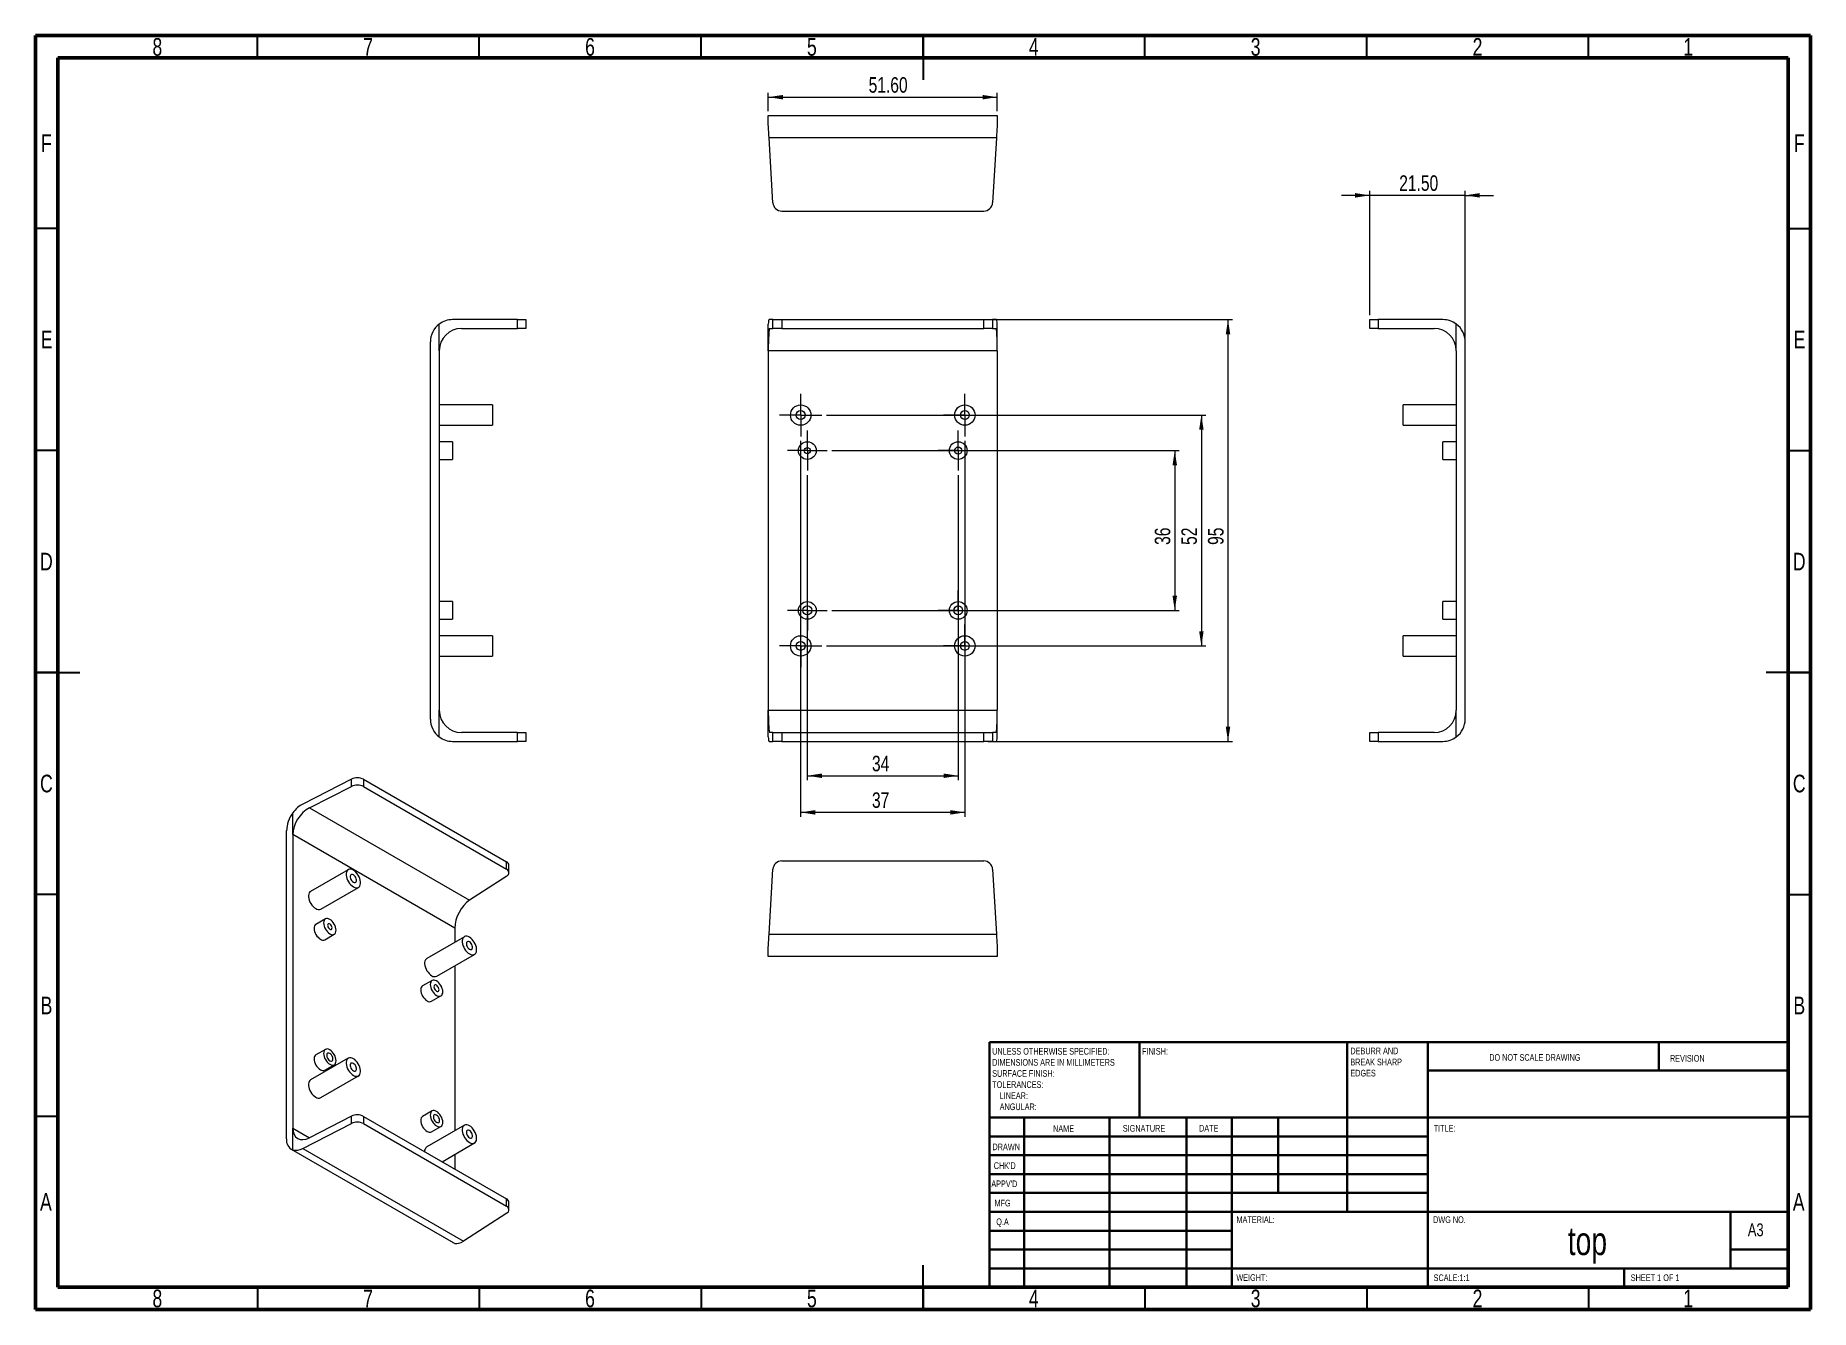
# Model space of a CAD drawing. Header units: millimetres. Extents: x 15 to 415, y 5 to 292.
import ezdxf

# ---------------------------------------------------------------- set-up
doc = ezdxf.new("R2010")
doc.units = ezdxf.units.MM
doc.styles.add('SLDTEXTSTYLE0', font='TXT', dxfattribs={"width": 0.75})
doc.styles.add('SLDTEXTSTYLE1', font='TXT', dxfattribs={"width": 0.686449})
doc.styles.add('SLDTEXTSTYLE2', font='TXT', dxfattribs={"width": 0.6875})
doc.dimstyles.new('SLDDIMSTYLE0', dxfattribs={"dimtxt": 3.5, "dimasz": 3.302, "dimexe": 0, "dimexo": 0.0625, "dimgap": 0.875, "dimtad": 1, "dimrnd": 1e-09, "dimzin": 12, "dimdsep": 46, "dimtxsty": 'SLDTEXTSTYLE0', "dimsah": 1, "dimcen": 0.09, "dimadec": 0, "dimazin": 3, "dimtfac": 1, "dimtofl": 0, "dimtmove": 0, "dimatfit": 3, "dimfxl": 0, "dimfrac": 2, "dimtolj": 1, "dimtzin": 12, "dimarcsym": 0})
doc.dimstyles.new('SLDDIMSTYLE1', dxfattribs={"dimtxt": 3.5, "dimasz": 3.302, "dimexe": 0, "dimexo": 0.0625, "dimgap": 0.875, "dimtad": 1, "dimrnd": 1e-09, "dimzin": 4, "dimdsep": 46, "dimtxsty": 'SLDTEXTSTYLE0', "dimsah": 1, "dimcen": 0.09, "dimadec": 0, "dimazin": 1, "dimtfac": 1, "dimtmove": 0, "dimatfit": 0, "dimfxl": 0, "dimfrac": 2, "dimtolj": 1, "dimtzin": 12, "dimarcsym": 0})
doc.dimstyles.new('SLDDIMSTYLE2', dxfattribs={"dimtxt": 3.5, "dimasz": 3.302, "dimexe": 0, "dimexo": 0.0625, "dimgap": 0.875, "dimtad": 1, "dimrnd": 1e-09, "dimzin": 4, "dimdsep": 46, "dimtxsty": 'SLDTEXTSTYLE0', "dimsah": 1, "dimcen": 0.09, "dimadec": 0, "dimazin": 1, "dimtfac": 1, "dimtofl": 0, "dimtmove": 0, "dimatfit": 3, "dimfxl": 0, "dimfrac": 2, "dimtolj": 1, "dimtzin": 12, "dimarcsym": 0})

# ---------------------------------------------------------------- blocks, each defined once
blk = doc.blocks.new('SW_NOTE_0')
at = {"color": 0, "linetype": 'Continuous', "lineweight": 0, "char_height": 1.5, "attachment_point": 1, "style": 'SLDTEXTSTYLE0'}
for s, insert in [('UNLESS OTHERWISE SPECIFIED:', (0, 1.93)), ('SURFACE FINISH:', (0, -3.07)), ('DIMENSIONS ARE IN MILLIMETERS', (0, -0.57)), ('TOLERANCES:', (0, -5.57)), ('ANGULAR:', (1.69, -10.57)), ('LINEAR:', (1.69, -8.07))]:
    blk.add_mtext(s, dxfattribs=dict(at, insert=insert))
blk = doc.blocks.new('SW_NOTE_1')
at = {"color": 0, "linetype": 'Continuous', "lineweight": 0, "char_height": 1.5, "attachment_point": 1, "style": 'SLDTEXTSTYLE0'}
for s, insert in [('DEBURR AND', (0, 1.93)), ('BREAK SHARP', (0, -0.57)), ('EDGES', (0, -3.07))]:
    blk.add_mtext(s, dxfattribs=dict(at, insert=insert))
blk = doc.blocks.new('_D')
at = {"color": 7, "linetype": 'Continuous', "lineweight": 0}
for p, q in [((194.43, 198.49), (272.73, 198.49)), ((271.73, 198.49), (271.73, 162.49)), ((194.43, 162.49), (272.73, 162.49))]:
    blk.add_line(p, q, dxfattribs=at)
for points in [[(271.73, 198.49), (271.23, 195.19), (272.24, 195.19)], [(271.73, 162.49), (272.24, 165.79), (271.23, 165.79)]]:
    blk.add_solid(points, dxfattribs=at)
at = {"color": 7, "linetype": 'Continuous', "lineweight": 0, "insert": (267.22, 177.24), "char_height": 3.5, "attachment_point": 1, "rotation": 90, "style": 'SLDTEXTSTYLE0'}
blk.add_mtext('36', dxfattribs=at)
blk = doc.blocks.new('_D_1')
at = {"color": 7, "linetype": 'Continuous', "lineweight": 0}
for p, q in [((193.23, 206.49), (278.73, 206.49)), ((277.73, 206.49), (277.73, 154.49)), ((193.23, 154.49), (278.73, 154.49))]:
    blk.add_line(p, q, dxfattribs=at)
for points in [[(277.73, 206.49), (277.23, 203.19), (278.24, 203.19)], [(277.73, 154.49), (278.24, 157.79), (277.23, 157.79)]]:
    blk.add_solid(points, dxfattribs=at)
at = {"color": 7, "linetype": 'Continuous', "lineweight": 0, "insert": (273.22, 177.24), "char_height": 3.5, "attachment_point": 1, "rotation": 90, "style": 'SLDTEXTSTYLE0'}
blk.add_mtext('52', dxfattribs=at)
blk = doc.blocks.new('_D_2')
at = {"color": 7, "linetype": 'Continuous', "lineweight": 0}
for p, q in [((187.43, 200.69), (187.43, 115.99)), ((224.43, 200.69), (224.43, 115.99)), ((224.43, 116.99), (187.43, 116.99))]:
    blk.add_line(p, q, dxfattribs=at)
for points in [[(187.43, 116.99), (190.74, 116.48), (190.74, 117.5)], [(224.43, 116.99), (221.13, 117.5), (221.13, 116.48)]]:
    blk.add_solid(points, dxfattribs=at)
at = {"color": 7, "linetype": 'Continuous', "lineweight": 0, "insert": (203.5, 121.5), "char_height": 3.5, "attachment_point": 1, "style": 'SLDTEXTSTYLE0'}
blk.add_mtext('37', dxfattribs=at)
blk = doc.blocks.new('_D_3')
at = {"color": 7, "linetype": 'Continuous', "lineweight": 0}
for p, q in [((188.93, 192.99), (188.93, 124.24)), ((222.93, 192.99), (222.93, 124.24)), ((188.93, 125.24), (222.93, 125.24))]:
    blk.add_line(p, q, dxfattribs=at)
for points in [[(188.93, 125.24), (192.24, 124.73), (192.24, 125.75)], [(222.93, 125.24), (219.63, 125.75), (219.63, 124.73)]]:
    blk.add_solid(points, dxfattribs=at)
at = {"color": 7, "linetype": 'Continuous', "lineweight": 0, "insert": (203.5, 129.75), "char_height": 3.5, "attachment_point": 1, "style": 'SLDTEXTSTYLE0'}
blk.add_mtext('34', dxfattribs=at)
blk = doc.blocks.new('_D_4')
at = {"color": 7, "linetype": 'Continuous', "lineweight": 0}
for p, q in [((229.7, 227.99), (284.73, 227.99)), ((283.73, 227.99), (283.73, 132.99)), ((229.7, 132.99), (284.73, 132.99))]:
    blk.add_line(p, q, dxfattribs=at)
for points in [[(283.73, 227.99), (283.23, 224.69), (284.24, 224.69)], [(283.73, 132.99), (284.24, 136.29), (283.23, 136.29)]]:
    blk.add_solid(points, dxfattribs=at)
at = {"color": 7, "linetype": 'Continuous', "lineweight": 0, "insert": (279.22, 177.24), "char_height": 3.5, "attachment_point": 1, "rotation": 90, "style": 'SLDTEXTSTYLE0'}
blk.add_mtext('95', dxfattribs=at)
blk = doc.blocks.new('SW_CENTERMARKSYMBOL_0')
at = {"color": 0, "linetype": 'Continuous', "lineweight": 0}
for p, q in [((0, 2.5), (0, 4.8)), ((-2.5, 0), (-4.8, 0)), ((0, 0), (-2.5, 0)), ((0, 0), (0, 2.5)), ((0, 0), (0, -2.5)), ((0, 0), (2.5, 0)), ((2.5, 0), (4.8, 0)), ((0, -2.5), (0, -4.8))]:
    blk.add_line(p, q, dxfattribs=at)
blk = doc.blocks.new('SW_CENTERMARKSYMBOL_1')
at = {"color": 0, "linetype": 'Continuous', "lineweight": 0}
for p, q in [((0, 2.5), (0, 4.8)), ((-2.5, 0), (-4.8, 0)), ((0, 0), (-2.5, 0)), ((0, 0), (0, 2.5)), ((0, 0), (0, -2.5)), ((0, 0), (2.5, 0)), ((2.5, 0), (4.8, 0)), ((0, -2.5), (0, -4.8))]:
    blk.add_line(p, q, dxfattribs=at)
blk = doc.blocks.new('SW_CENTERMARKSYMBOL_2')
at = {"color": 0, "linetype": 'Continuous', "lineweight": 0}
for p, q in [((0, 2.5), (0, 4.8)), ((-2.5, 0), (-4.8, 0)), ((0, 0), (-2.5, 0)), ((0, 0), (0, 2.5)), ((0, 0), (0, -2.5)), ((0, 0), (2.5, 0)), ((2.5, 0), (4.8, 0)), ((0, -2.5), (0, -4.8))]:
    blk.add_line(p, q, dxfattribs=at)
blk = doc.blocks.new('SW_CENTERMARKSYMBOL_3')
at = {"color": 0, "linetype": 'Continuous', "lineweight": 0}
for p, q in [((0, 2.5), (0, 4.8)), ((-2.5, 0), (-4.8, 0)), ((0, 0), (-2.5, 0)), ((0, 0), (0, 2.5)), ((0, 0), (0, -2.5)), ((0, 0), (2.5, 0)), ((2.5, 0), (4.8, 0)), ((0, -2.5), (0, -4.8))]:
    blk.add_line(p, q, dxfattribs=at)
blk = doc.blocks.new('SW_CENTERMARKSYMBOL_4')
at = {"color": 0, "linetype": 'Continuous', "lineweight": 0}
for p, q in [((0, 2.5), (0, 4.5)), ((-2.5, 0), (-4.5, 0)), ((0, 0), (-2.5, 0)), ((0, 0), (0, 2.5)), ((0, 0), (0, -2.5)), ((0, 0), (2.5, 0)), ((2.5, 0), (4.5, 0)), ((0, -2.5), (0, -4.5))]:
    blk.add_line(p, q, dxfattribs=at)
blk = doc.blocks.new('SW_CENTERMARKSYMBOL_5')
at = {"color": 0, "linetype": 'Continuous', "lineweight": 0}
for p, q in [((0, 2.5), (0, 4.5)), ((-2.5, 0), (-4.5, 0)), ((0, 0), (-2.5, 0)), ((0, 0), (0, 2.5)), ((0, 0), (0, -2.5)), ((0, 0), (2.5, 0)), ((2.5, 0), (4.5, 0)), ((0, -2.5), (0, -4.5))]:
    blk.add_line(p, q, dxfattribs=at)
blk = doc.blocks.new('SW_CENTERMARKSYMBOL_6')
at = {"color": 0, "linetype": 'Continuous', "lineweight": 0}
for p, q in [((0, 2.5), (0, 4.5)), ((-2.5, 0), (-4.5, 0)), ((0, 0), (-2.5, 0)), ((0, 0), (0, 2.5)), ((0, 0), (0, -2.5)), ((0, 0), (2.5, 0)), ((2.5, 0), (4.5, 0)), ((0, -2.5), (0, -4.5))]:
    blk.add_line(p, q, dxfattribs=at)
blk = doc.blocks.new('SW_CENTERMARKSYMBOL_7')
at = {"color": 0, "linetype": 'Continuous', "lineweight": 0}
for p, q in [((0, 2.5), (0, 4.5)), ((-2.5, 0), (-4.5, 0)), ((0, 0), (-2.5, 0)), ((0, 0), (0, 2.5)), ((0, 0), (0, -2.5)), ((0, 0), (2.5, 0)), ((2.5, 0), (4.5, 0)), ((0, -2.5), (0, -4.5))]:
    blk.add_line(p, q, dxfattribs=at)
blk = doc.blocks.new('_D_5')
at = {"color": 7, "linetype": 'Continuous', "lineweight": 0}
for p, q in [((315.68, 228.99), (315.68, 256.99)), ((337.18, 223.99), (337.18, 256.99)), ((315.68, 255.99), (309.33, 255.99)), ((337.18, 255.99), (315.68, 255.99)), ((337.18, 255.99), (343.53, 255.99))]:
    blk.add_line(p, q, dxfattribs=at)
for points in [[(315.68, 255.99), (312.38, 256.5), (312.38, 255.48)], [(337.18, 255.99), (340.48, 255.48), (340.48, 256.5)]]:
    blk.add_solid(points, dxfattribs=at)
at = {"color": 7, "linetype": 'Continuous', "lineweight": 0, "insert": (322.32, 260.5), "char_height": 3.5, "attachment_point": 1, "style": 'SLDTEXTSTYLE0'}
blk.add_mtext('21.50', dxfattribs=at)
blk = doc.blocks.new('_D_6')
at = {"color": 7, "linetype": 'Continuous', "lineweight": 0}
for p, q in [((180.13, 274.96), (180.13, 279.11)), ((180.13, 278.11), (231.73, 278.11)), ((231.73, 274.96), (231.73, 279.11))]:
    blk.add_line(p, q, dxfattribs=at)
for points in [[(180.13, 278.11), (183.44, 277.6), (183.44, 278.61)], [(231.73, 278.11), (228.43, 278.61), (228.43, 277.6)]]:
    blk.add_solid(points, dxfattribs=at)
at = {"color": 7, "linetype": 'Continuous', "lineweight": 0, "insert": (202.75, 282.62), "char_height": 3.5, "attachment_point": 1, "style": 'SLDTEXTSTYLE0'}
blk.add_mtext('51.60', dxfattribs=at)

msp = doc.modelspace()

# ---------------------------------------------------------------- linework, layer by layer
at = {"color": 7, "linetype": 'Continuous', "lineweight": 60}
for p, q in [((15, 5), (15, 292)), ((15, 292), (415, 292)), ((415, 292), (415, 5)), ((20, 10), (20, 287)), ((20, 287), (410, 287)), ((410, 287), (410, 10)), ((410, 10), (20, 10)), ((415, 5), (15, 5))]:
    msp.add_line(p, q, dxfattribs=at)
at = {"color": 7, "linetype": 'Continuous', "lineweight": 30}
for p, q in [((65, 287), (65, 292)), ((115, 287), (115, 292)), ((165, 287), (165, 292)), ((215, 292), (215, 282)), ((215, 287), (215, 292)), ((265, 287), (265, 292)), ((315, 287), (315, 292)), ((365, 287), (365, 292)), ((20, 248.5), (15, 248.5)), ((410, 248.5), (415, 248.5)), ((20, 198.5), (15, 198.5)), ((410, 198.5), (415, 198.5)), ((15, 148.5), (25, 148.5)), ((20, 148.5), (15, 148.5)), ((415, 148.5), (405, 148.5)), ((410, 148.5), (415, 148.5)), ((20, 98.5), (15, 98.5)), ((410, 98.5), (415, 98.5)), ((20, 48.5), (15, 48.5)), ((410, 48.5), (415, 48.5)), ((215, 5), (215, 15)), ((65, 10), (65, 5)), ((115, 10), (115, 5)), ((165, 10), (165, 5)), ((215, 10), (215, 5)), ((265, 10), (265, 5)), ((315, 10), (315, 5)), ((365, 10), (365, 5))]:
    msp.add_line(p, q, dxfattribs=at)
at = {"color": 7, "linetype": 'Continuous', "lineweight": 15}
for p, q in [((180.135, 271.957), (180.135, 273.957)), ((180.135, 273.957), (231.735, 273.957)), ((231.735, 273.957), (231.735, 271.957)), ((181.174, 254.339), (180.312, 268.957)), ((231.558, 268.957), (180.312, 268.957)), ((231.558, 268.957), (230.696, 254.339)), ((183.17, 252.457), (228.699, 252.457)), ((105.985, 220.991), (105.985, 226.991)), ((123.602, 227.991), (108.985, 227.991)), ((110.985, 225.991), (123.602, 225.991)), ((123.602, 225.991), (123.602, 227.991)), ((123.602, 227.991), (125.485, 227.991)), ((125.485, 225.991), (123.602, 225.991)), ((125.485, 227.991), (125.485, 225.991)), ((180.135, 220.991), (180.135, 226.991)), ((181.174, 227.991), (180.312, 227.991)), ((180.43, 225.991), (181.174, 225.991)), ((181.174, 225.991), (181.174, 227.991)), ((181.174, 227.991), (183.17, 227.991)), ((183.17, 225.991), (181.174, 225.991)), ((183.17, 227.991), (183.17, 225.991)), ((183.17, 227.991), (228.699, 227.991)), ((183.17, 225.991), (228.699, 225.991)), ((228.699, 225.991), (228.699, 227.991)), ((228.699, 227.991), (230.696, 227.991)), ((230.696, 225.991), (228.699, 225.991)), ((230.696, 227.991), (230.696, 225.991)), ((231.558, 227.991), (230.696, 227.991)), ((230.696, 225.991), (231.44, 225.991)), ((231.735, 220.991), (231.735, 226.991)), ((315.682, 225.991), (315.682, 227.991)), ((315.682, 227.991), (317.564, 227.991)), ((317.564, 225.991), (315.682, 225.991)), ((317.564, 227.991), (317.564, 225.991)), ((332.182, 227.991), (317.564, 227.991)), ((317.564, 225.991), (330.182, 225.991)), ((335.182, 220.991), (335.182, 226.991)), ((103.985, 137.991), (103.985, 222.991)), ((105.985, 220.991), (105.985, 139.991)), ((231.735, 220.991), (180.135, 220.991)), ((180.135, 220.991), (180.135, 139.991)), ((231.735, 220.991), (231.735, 139.991)), ((335.182, 220.991), (335.182, 139.991)), ((337.182, 137.991), (337.182, 222.991)), ((117.985, 208.791), (105.985, 208.791)), ((117.985, 208.791), (117.985, 204.191)), ((335.182, 208.791), (323.182, 208.791)), ((323.182, 204.191), (323.182, 208.791)), ((105.985, 204.191), (117.985, 204.191)), ((323.182, 204.191), (335.182, 204.191)), ((108.985, 200.491), (105.985, 200.491)), ((108.985, 200.491), (108.985, 196.491)), ((335.182, 200.491), (332.182, 200.491)), ((332.182, 196.491), (332.182, 200.491)), ((105.985, 196.491), (108.985, 196.491)), ((332.182, 196.491), (335.182, 196.491)), ((108.985, 164.491), (105.985, 164.491)), ((108.985, 164.491), (108.985, 160.491)), ((335.182, 164.491), (332.182, 164.491)), ((332.182, 160.491), (332.182, 164.491)), ((105.985, 160.491), (108.985, 160.491)), ((332.182, 160.491), (335.182, 160.491)), ((117.985, 156.791), (105.985, 156.791)), ((117.985, 156.791), (117.985, 152.191)), ((335.182, 156.791), (323.182, 156.791)), ((323.182, 152.191), (323.182, 156.791)), ((105.985, 152.191), (117.985, 152.191)), ((323.182, 152.191), (335.182, 152.191)), ((105.985, 133.991), (105.985, 139.991)), ((180.135, 133.991), (180.135, 139.991)), ((180.135, 139.991), (231.735, 139.991)), ((231.735, 133.991), (231.735, 139.991)), ((335.182, 133.991), (335.182, 139.991)), ((108.985, 132.991), (123.602, 132.991)), ((123.602, 134.991), (110.985, 134.991)), ((123.602, 132.991), (123.602, 134.991)), ((123.602, 134.991), (125.485, 134.991)), ((125.485, 132.991), (123.602, 132.991)), ((125.485, 134.991), (125.485, 132.991)), ((180.312, 132.991), (181.174, 132.991)), ((181.174, 134.991), (180.43, 134.991)), ((181.174, 132.991), (181.174, 134.991)), ((181.174, 134.991), (183.17, 134.991)), ((183.17, 132.991), (181.174, 132.991)), ((183.17, 134.991), (183.17, 132.991)), ((183.17, 134.991), (228.699, 134.991)), ((183.17, 132.991), (228.699, 132.991)), ((228.699, 132.991), (228.699, 134.991)), ((228.699, 134.991), (230.696, 134.991)), ((230.696, 132.991), (228.699, 132.991)), ((230.696, 134.991), (230.696, 132.991)), ((231.44, 134.991), (230.696, 134.991)), ((230.696, 132.991), (231.558, 132.991)), ((315.682, 132.991), (315.682, 134.991)), ((315.682, 134.991), (317.564, 134.991)), ((317.564, 132.991), (315.682, 132.991)), ((317.564, 134.991), (317.564, 132.991)), ((330.182, 134.991), (317.564, 134.991)), ((317.564, 132.991), (332.182, 132.991)), ((86.176, 124.483), (75.23, 118.868)), ((86.176, 122.85), (86.176, 124.483)), ((88.918, 124.436), (88.918, 122.803)), ((88.918, 124.436), (121.112, 105.851)), ((76.727, 118.003), (86.176, 122.85)), ((88.918, 122.803), (121.112, 104.218)), ((72.983, 111.999), (72.983, 116.899)), ((76.727, 118.003), (112.797, 97.18)), ((71.569, 43.41), (71.569, 112.816)), ((72.983, 111.999), (72.983, 45.86)), ((109.47, 90.936), (72.983, 111.999)), ((85.48, 104.07), (76.995, 99.172)), ((121.112, 104.218), (121.112, 105.851)), ((121.698, 103.401), (121.698, 105.035)), ((180.312, 89.55), (181.174, 104.168)), ((183.17, 106.05), (228.699, 106.05)), ((230.696, 104.168), (231.558, 89.55)), ((79.295, 95.188), (87.78, 100.086)), ((121.193, 102.635), (112.797, 97.18)), ((80.327, 92.992), (78.206, 91.767)), ((80.206, 88.303), (82.327, 89.528)), ((111.643, 88.967), (103.158, 84.068)), ((109.47, 90.936), (109.47, 87.712)), ((180.312, 89.55), (231.558, 89.55)), ((105.458, 80.084), (113.943, 84.983)), ((180.135, 84.55), (180.135, 86.55)), ((231.735, 84.55), (180.135, 84.55)), ((231.735, 86.55), (231.735, 84.55)), ((109.47, 82.4), (109.47, 45.252)), ((104.369, 79.113), (102.247, 77.888)), ((104.247, 74.424), (106.369, 75.649)), ((85.48, 61.61), (76.995, 56.711)), ((80.327, 63.596), (78.206, 62.372)), ((80.206, 58.908), (82.327, 60.132)), ((79.295, 52.728), (87.78, 57.626)), ((86.176, 48.544), (76.727, 43.698)), ((86.176, 46.911), (86.176, 48.544)), ((88.918, 48.498), (88.918, 46.865)), ((88.918, 48.498), (121.112, 29.913)), ((104.369, 49.717), (102.247, 48.493)), ((72.983, 40.96), (72.983, 45.86)), ((75.23, 41.296), (86.176, 46.911)), ((88.918, 46.865), (121.112, 28.28)), ((111.643, 46.506), (103.158, 41.608)), ((104.247, 45.029), (106.369, 46.253)), ((72.605, 41.121), (109.091, 20.058)), ((75.23, 41.296), (111.466, 20.377)), ((106.606, 38.287), (113.943, 42.523)), ((109.47, 39.94), (109.47, 36.634)), ((121.112, 28.28), (121.112, 29.913)), ((121.698, 27.463), (121.698, 29.096)), ((121.193, 26.696), (111.466, 20.377))]:
    msp.add_line(p, q, dxfattribs=at)
at = {"color": 7, "linetype": 'Continuous', "lineweight": 40}
for p, q in [((230, 65.25), (410, 65.25)), ((230, 65.25), (230, 10)), ((263.8, 48.25), (263.8, 65.25)), ((310.6, 65.25), (310.6, 27)), ((328.8, 65.25), (328.8, 10)), ((380.8, 58.875), (380.8, 65.25)), ((410, 58.875), (328.8, 58.875)), ((410, 48.25), (230, 48.25)), ((237.8, 48.25), (237.8, 10)), ((256.991, 48.25), (256.991, 10)), ((274.399, 48.25), (274.399, 10)), ((284.6, 10), (284.6, 48.25)), ((295, 31.25), (295, 48.25)), ((328.8, 44), (230, 44)), ((328.8, 39.75), (230, 39.75)), ((328.8, 35.5), (230, 35.5)), ((328.8, 31.25), (230, 31.25)), ((284.6, 27), (230, 27)), ((284.6, 27), (410, 27)), ((397, 14.25), (397, 27)), ((284.6, 22.75), (230, 22.75)), ((284.6, 18.5), (230, 18.5)), ((410, 18.5), (397, 18.5)), ((230, 14.25), (410, 14.25)), ((373, 10), (373, 14.25))]:
    msp.add_line(p, q, dxfattribs=at)
at = {"color": 8, "linetype": 'Continuous', "lineweight": 15}
msp.add_line((72.983, 45.86), (76.728, 43.698), dxfattribs=at)
at = {"color": 7, "linetype": 'Continuous', "lineweight": 15, "flags": 128}
for points in [[(180.312, 268.957), (180.274, 269.599), (180.237, 270.23), (180.201, 270.84), (180.167, 271.419), (180.135, 271.957)], [(231.735, 271.957), (231.703, 271.419), (231.669, 270.84), (231.633, 270.23), (231.596, 269.599), (231.558, 268.957)], [(86.63, 100.2), (86.929, 100.06), (87.218, 99.988), (87.487, 99.987), (87.726, 100.058), (87.928, 100.197), (88.086, 100.401), (88.195, 100.661), (88.25, 100.97), (88.25, 101.317), (88.195, 101.689), (88.086, 102.075), (87.928, 102.461), (87.726, 102.834), (87.487, 103.181), (87.218, 103.49), (86.929, 103.752), (86.63, 103.956), (86.332, 104.097), (86.043, 104.169), (85.774, 104.169), (85.535, 104.099), (85.333, 103.959), (85.175, 103.756), (85.066, 103.495), (85.011, 103.186), (85.011, 102.84), (85.066, 102.467), (85.175, 102.081), (85.333, 101.696), (85.535, 101.323), (85.774, 100.976), (86.043, 100.666), (86.332, 100.405), (86.63, 100.2)], [(86.63, 101.262), (86.83, 101.18), (87.013, 101.171), (87.165, 101.235), (87.274, 101.368), (87.33, 101.558), (87.33, 101.79), (87.274, 102.046), (87.165, 102.304), (87.013, 102.544), (86.83, 102.747), (86.63, 102.895), (86.431, 102.977), (86.248, 102.986), (86.096, 102.921), (85.987, 102.789), (85.93, 102.598), (85.93, 102.366), (85.987, 102.11), (86.096, 101.852), (86.248, 101.612), (86.431, 101.41), (86.63, 101.262)], [(76.995, 99.172), (76.847, 99.061), (76.689, 98.857), (76.581, 98.597), (76.526, 98.288), (76.526, 97.941), (76.581, 97.569), (76.689, 97.183), (76.847, 96.797), (77.049, 96.424), (77.289, 96.077), (77.558, 95.768), (77.846, 95.506), (78.145, 95.302)], [(81.327, 89.627), (81.603, 89.499), (81.868, 89.438), (82.113, 89.448), (82.327, 89.528), (82.503, 89.674), (82.634, 89.88), (82.714, 90.14), (82.741, 90.443), (82.714, 90.778), (82.634, 91.13), (82.503, 91.488), (82.327, 91.837), (82.113, 92.164), (81.868, 92.456), (81.603, 92.702), (81.327, 92.893), (81.051, 93.021), (80.786, 93.081), (80.541, 93.071), (80.327, 92.992), (80.151, 92.846), (80.021, 92.639), (79.94, 92.379), (79.913, 92.076), (79.94, 91.742), (80.021, 91.389), (80.151, 91.031), (80.327, 90.682), (80.541, 90.355), (80.786, 90.063), (81.051, 89.817), (81.327, 89.627)], [(78.206, 91.767), (78.206, 91.767), (78.03, 91.621), (77.899, 91.414), (77.819, 91.154), (77.792, 90.851), (77.819, 90.517), (77.899, 90.164), (78.03, 89.807), (78.206, 89.458), (78.42, 89.131), (78.665, 88.839), (78.93, 88.593), (79.206, 88.402)], [(81.327, 90.682), (81.49, 90.619), (81.635, 90.626), (81.746, 90.702), (81.812, 90.838), (81.826, 91.019), (81.785, 91.227), (81.695, 91.439), (81.565, 91.63), (81.409, 91.782), (81.245, 91.877), (81.089, 91.906), (80.959, 91.864), (80.869, 91.756), (80.828, 91.595), (80.842, 91.398), (80.908, 91.185), (81.02, 90.981), (81.165, 90.807), (81.327, 90.682)], [(112.793, 85.097), (113.092, 84.956), (113.381, 84.884), (113.65, 84.884), (113.889, 84.954), (114.091, 85.094), (114.249, 85.297), (114.358, 85.558), (114.413, 85.866), (114.413, 86.213), (114.358, 86.586), (114.249, 86.971), (114.091, 87.357), (113.889, 87.73), (113.65, 88.077), (113.381, 88.387), (113.092, 88.648), (112.793, 88.853), (112.495, 88.993), (112.206, 89.065), (111.937, 89.066), (111.698, 88.995), (111.496, 88.856), (111.338, 88.652), (111.229, 88.392), (111.174, 88.083), (111.174, 87.736), (111.229, 87.364), (111.338, 86.978), (111.496, 86.592), (111.698, 86.219), (111.937, 85.872), (112.206, 85.563), (112.495, 85.301), (112.793, 85.097)], [(180.135, 86.55), (180.167, 87.088), (180.201, 87.667), (180.237, 88.277), (180.274, 88.908), (180.312, 89.55)], [(231.558, 89.55), (231.596, 88.908), (231.633, 88.277), (231.669, 87.667), (231.703, 87.088), (231.735, 86.55)], [(103.158, 84.068), (103.01, 83.957), (102.852, 83.754), (102.744, 83.493), (102.689, 83.184), (102.689, 82.838), (102.744, 82.465), (102.852, 82.079), (103.01, 81.694), (103.212, 81.321), (103.452, 80.974), (103.721, 80.664), (104.009, 80.403), (104.308, 80.198)], [(112.793, 86.158), (112.993, 86.076), (113.176, 86.067), (113.328, 86.131), (113.437, 86.264), (113.493, 86.454), (113.493, 86.687), (113.437, 86.942), (113.328, 87.201), (113.176, 87.441), (112.993, 87.643), (112.793, 87.791), (112.594, 87.873), (112.411, 87.882), (112.259, 87.818), (112.15, 87.685), (112.093, 87.495), (112.093, 87.262), (112.15, 87.007), (112.259, 86.748), (112.411, 86.508), (112.594, 86.306), (112.793, 86.158)], [(102.247, 77.888), (102.247, 77.888), (102.072, 77.742), (101.941, 77.535), (101.86, 77.275), (101.833, 76.973), (101.86, 76.638), (101.941, 76.285), (102.072, 75.928), (102.247, 75.579), (102.462, 75.252), (102.706, 74.96), (102.972, 74.714), (103.247, 74.523)], [(105.369, 75.748), (105.645, 75.62), (105.91, 75.56), (106.154, 75.569), (106.369, 75.649), (106.545, 75.795), (106.675, 76.002), (106.756, 76.261), (106.783, 76.564), (106.756, 76.899), (106.675, 77.251), (106.545, 77.609), (106.369, 77.958), (106.154, 78.285), (105.91, 78.577), (105.645, 78.823), (105.369, 79.014), (105.093, 79.142), (104.828, 79.202), (104.583, 79.192), (104.369, 79.113), (104.193, 78.967), (104.062, 78.76), (103.982, 78.5), (103.955, 78.197), (103.982, 77.863), (104.062, 77.51), (104.193, 77.152), (104.369, 76.803), (104.583, 76.476), (104.828, 76.184), (105.093, 75.938), (105.369, 75.748)], [(105.369, 76.722), (105.545, 76.653), (105.704, 76.654), (105.83, 76.727), (105.911, 76.864), (105.939, 77.051), (105.911, 77.271), (105.83, 77.501), (105.704, 77.72), (105.545, 77.905), (105.369, 78.039), (105.192, 78.109), (105.033, 78.107), (104.907, 78.034), (104.826, 77.897), (104.798, 77.71), (104.826, 77.49), (104.907, 77.26), (105.033, 77.041), (105.192, 76.856), (105.369, 76.722)], [(78.206, 62.372), (78.206, 62.372), (78.03, 62.226), (77.899, 62.019), (77.819, 61.759), (77.792, 61.456), (77.819, 61.122), (77.899, 60.769), (78.03, 60.411), (78.206, 60.062), (78.42, 59.735), (78.665, 59.443), (78.93, 59.197), (79.206, 59.007)], [(81.327, 60.231), (81.603, 60.103), (81.868, 60.043), (82.113, 60.053), (82.327, 60.132), (82.503, 60.278), (82.634, 60.485), (82.714, 60.745), (82.741, 61.048), (82.714, 61.382), (82.634, 61.735), (82.503, 62.093), (82.327, 62.442), (82.113, 62.768), (81.868, 63.061), (81.603, 63.307), (81.327, 63.497), (81.051, 63.625), (80.786, 63.685), (80.541, 63.676), (80.327, 63.596), (80.151, 63.45), (80.021, 63.243), (79.94, 62.984), (79.913, 62.681), (79.94, 62.346), (80.021, 61.994), (80.151, 61.636), (80.327, 61.287), (80.541, 60.96), (80.786, 60.668), (81.051, 60.422), (81.327, 60.231)], [(81.327, 61.041), (81.528, 60.959), (81.712, 60.949), (81.866, 61.014), (81.975, 61.148), (82.033, 61.34), (82.033, 61.574), (81.975, 61.832), (81.866, 62.092), (81.712, 62.334), (81.528, 62.538), (81.327, 62.687), (81.126, 62.77), (80.942, 62.779), (80.789, 62.714), (80.679, 62.58), (80.622, 62.389), (80.622, 62.154), (80.679, 61.897), (80.789, 61.636), (80.942, 61.394), (81.126, 61.19), (81.327, 61.041)], [(86.63, 57.74), (86.929, 57.599), (87.218, 57.528), (87.487, 57.527), (87.726, 57.598), (87.928, 57.737), (88.086, 57.94), (88.195, 58.201), (88.25, 58.51), (88.25, 58.856), (88.195, 59.229), (88.086, 59.615), (87.928, 60.001), (87.726, 60.373), (87.487, 60.721), (87.218, 61.03), (86.929, 61.292), (86.63, 61.496), (86.332, 61.637), (86.043, 61.708), (85.774, 61.709), (85.535, 61.638), (85.333, 61.499), (85.175, 61.296), (85.066, 61.035), (85.011, 60.726), (85.011, 60.38), (85.066, 60.007), (85.175, 59.621), (85.333, 59.235), (85.535, 58.863), (85.774, 58.516), (86.043, 58.206), (86.332, 57.944), (86.63, 57.74)], [(86.63, 58.801), (86.83, 58.72), (87.013, 58.71), (87.165, 58.775), (87.274, 58.908), (87.33, 59.098), (87.33, 59.33), (87.274, 59.586), (87.165, 59.844), (87.013, 60.084), (86.83, 60.286), (86.63, 60.435), (86.431, 60.516), (86.248, 60.526), (86.096, 60.461), (85.987, 60.329), (85.93, 60.138), (85.93, 59.906), (85.987, 59.65), (86.096, 59.392), (86.248, 59.152), (86.431, 58.95), (86.63, 58.801)], [(76.995, 56.711), (76.847, 56.601), (76.689, 56.397), (76.581, 56.137), (76.526, 55.828), (76.526, 55.481), (76.581, 55.109), (76.689, 54.723), (76.847, 54.337), (77.049, 53.964), (77.289, 53.617), (77.558, 53.308), (77.846, 53.046), (78.145, 52.842)], [(102.247, 48.493), (102.247, 48.493), (102.072, 48.347), (101.941, 48.14), (101.86, 47.88), (101.833, 47.577), (101.86, 47.243), (101.941, 46.89), (102.072, 46.532), (102.247, 46.183), (102.462, 45.856), (102.706, 45.564), (102.972, 45.318), (103.247, 45.128)], [(105.369, 46.352), (105.645, 46.224), (105.91, 46.164), (106.154, 46.174), (106.369, 46.253), (106.545, 46.399), (106.675, 46.606), (106.756, 46.866), (106.783, 47.169), (106.756, 47.503), (106.675, 47.856), (106.545, 48.214), (106.369, 48.563), (106.154, 48.89), (105.91, 49.182), (105.645, 49.428), (105.369, 49.618), (105.093, 49.746), (104.828, 49.806), (104.583, 49.797), (104.369, 49.717), (104.193, 49.571), (104.062, 49.364), (103.982, 49.105), (103.955, 48.802), (103.982, 48.467), (104.062, 48.115), (104.193, 47.757), (104.369, 47.408), (104.583, 47.081), (104.828, 46.789), (105.093, 46.543), (105.369, 46.352)], [(105.369, 47.169), (105.568, 47.087), (105.751, 47.078), (105.903, 47.142), (106.012, 47.275), (106.069, 47.465), (106.069, 47.697), (106.012, 47.953), (105.903, 48.211), (105.751, 48.451), (105.568, 48.654), (105.369, 48.802), (105.17, 48.884), (104.986, 48.893), (104.834, 48.828), (104.726, 48.696), (104.669, 48.506), (104.669, 48.273), (104.726, 48.017), (104.834, 47.759), (104.986, 47.519), (105.17, 47.317), (105.369, 47.169)], [(112.793, 42.636), (113.092, 42.496), (113.381, 42.424), (113.65, 42.423), (113.889, 42.494), (114.091, 42.633), (114.249, 42.837), (114.358, 43.097), (114.413, 43.406), (114.413, 43.753), (114.358, 44.125), (114.249, 44.511), (114.091, 44.897), (113.889, 45.27), (113.65, 45.617), (113.381, 45.927), (113.092, 46.188), (112.793, 46.393), (112.495, 46.533), (112.206, 46.605), (111.937, 46.605), (111.698, 46.535), (111.496, 46.395), (111.338, 46.192), (111.229, 45.931), (111.174, 45.623), (111.174, 45.276), (111.229, 44.904), (111.338, 44.518), (111.496, 44.132), (111.698, 43.759), (111.937, 43.412), (112.206, 43.102), (112.495, 42.841), (112.793, 42.636)], [(112.793, 43.698), (112.993, 43.616), (113.176, 43.607), (113.328, 43.671), (113.437, 43.804), (113.493, 43.994), (113.493, 44.227), (113.437, 44.482), (113.328, 44.741), (113.176, 44.981), (112.993, 45.183), (112.793, 45.331), (112.594, 45.413), (112.411, 45.422), (112.259, 45.358), (112.15, 45.225), (112.093, 45.035), (112.093, 44.802), (112.15, 44.547), (112.259, 44.288), (112.411, 44.048), (112.594, 43.846), (112.793, 43.698)], [(109.47, 19.897), (109.157, 20.022), (109.091, 20.058)]]:
    msp.add_lwpolyline(points, dxfattribs=at)
at = {"color": 7, "linetype": 'Continuous', "lineweight": 15}
for centre, radius in [((187.435, 206.491), 2.3), ((224.435, 206.491), 2.3), ((187.435, 206.491), 1), ((224.435, 206.491), 1), ((188.935, 198.491), 2), ((222.935, 198.491), 2), ((188.935, 198.491), 0.708), ((222.935, 198.491), 0.807), ((188.935, 162.491), 2), ((222.935, 162.491), 2), ((188.935, 162.491), 1.008), ((222.935, 162.491), 1), ((187.435, 154.491), 2.3), ((224.435, 154.491), 2.3), ((187.435, 154.491), 1), ((224.435, 154.491), 1)]:
    msp.add_circle(centre, radius, dxfattribs=at)
for centre, radius, start, end in [((183.17, 254.457), 2, 183.37507, 270), ((228.699, 254.457), 2, 270, 356.62493), ((108.985, 222.991), 5, 126.8699, 180), ((108.985, 222.991), 5, 90, 126.8699), ((110.985, 220.991), 5, 90, 180), ((330.182, 220.991), 5, 0, 90), ((332.182, 222.991), 5, 53.1301, 90), ((332.182, 222.991), 5, 0, 53.1301), ((108.985, 137.991), 5, 180, 233.1301), ((110.985, 139.991), 5, 180, 270), ((330.182, 139.991), 5, 270, 0), ((332.182, 137.991), 5, 306.8699, 0), ((108.985, 137.991), 5, 233.1301, 270), ((332.182, 137.991), 5, 270, 306.8699), ((87.5, 121.681), 3.098, 62.75202, 115.29923), ((87.5, 120.048), 3.098, 62.75202, 115.29923), ((79.061, 112.507), 7.498, 144.149, 177.63856), ((120.735, 104.962), 0.965, 4.29738, 67.02275), ((120.817, 103.409), 0.861, 295.9007, 69.94231), ((183.17, 104.05), 2, 90, 176.62493), ((228.699, 104.05), 2, 3.37507, 90), ((78.814, 96.193), 1.115, 233.12374, 295.5657), ((79.792, 89.22), 1.006, 234.38224, 294.30726), ((104.977, 81.09), 1.115, 233.12411, 295.56534), ((103.833, 75.341), 1.006, 234.38231, 294.30727), ((79.792, 59.824), 1.006, 234.38224, 294.30726), ((78.814, 53.733), 1.115, 233.12397, 295.56563), ((87.5, 45.743), 3.098, 62.75202, 115.29923), ((87.5, 44.11), 3.098, 62.75202, 115.29923), ((103.833, 45.945), 1.006, 234.38231, 294.30727), ((73.863, 43.101), 2.314, 172.32619, 247.66843), ((103.872, 40.65), 1.195, 126.71205, 184.70589), ((120.735, 29.024), 0.965, 4.29738, 67.02275), ((120.817, 27.471), 0.861, 295.9007, 69.94231)]:
    msp.add_arc(centre, radius, start, end, dxfattribs=at)
for centre, major_axis, ratio, start_param, end_param in [((180.312, 222.991), (0, 5), 0.0589744, 0, 0.6435011), ((180.43, 220.991), (0, 5), 0.0589744, 0, 1.5707963), ((231.44, 220.991), (0, 5), 0.0589744, 4.712389, 6.2831853), ((231.558, 222.991), (0, 5), 0.0589744, 5.6396842, 6.2831853), ((180.43, 139.991), (0, 5), 0.0589744, 1.5707963, 3.1415927), ((231.44, 139.991), (0, 5), 0.0589744, 3.1415927, 4.712389), ((180.312, 137.991), (0, 5), 0.0589744, 2.4980915, 3.1415927), ((231.558, 137.991), (0, 5), 0.0589744, 3.1415927, 3.7850938), ((75.23, 114.785), (2.733, 4.192), 0.6103038, 0.8184518, 1.4619529), ((76.727, 113.92), (2.733, 4.192), 0.6103038, 0.8184518, 2.3892481), ((112.797, 93.097), (2.29, 4.449), 0.5424394, 0.7591382, 2.3299345), ((76.727, 47.78), (2.733, 4.192), 0.6103038, 2.3892481, 3.9600444), ((75.23, 45.379), (2.733, 4.192), 0.6103038, 3.3165433, 3.9600444), ((111.466, 24.46), (2.29, 4.449), 0.5424394, 3.2572297, 3.9007308)]:
    msp.add_ellipse(centre, major_axis=major_axis, ratio=ratio, start_param=start_param, end_param=end_param, dxfattribs=at)

# ---------------------------------------------------------------- block references
at = {"color": 7, "linetype": 'Continuous', "lineweight": 0}
for name, p in [('SW_CENTERMARKSYMBOL_2', (187.435, 206.491)), ('SW_CENTERMARKSYMBOL_3', (224.435, 206.491)), ('SW_CENTERMARKSYMBOL_7', (188.935, 198.491)), ('SW_CENTERMARKSYMBOL_6', (222.935, 198.491)), ('SW_CENTERMARKSYMBOL_5', (188.935, 162.491)), ('SW_CENTERMARKSYMBOL_4', (222.935, 162.491)), ('SW_CENTERMARKSYMBOL_0', (187.435, 154.491)), ('SW_CENTERMARKSYMBOL_1', (224.435, 154.491)), ('SW_NOTE_1', (311.309, 62.069)), ('SW_NOTE_0', (230.594, 61.987))]:
    msp.add_blockref(name, p, dxfattribs=at)

# ---------------------------------------------------------------- texts
for s, insert, char_height, attachment_point, style in [('8', (42.46, 291.417), 3.969, 2, 'SLDTEXTSTYLE0'), ('7', (89.96, 291.417), 3.969, 2, 'SLDTEXTSTYLE0'), ('6', (139.96, 291.417), 3.969, 2, 'SLDTEXTSTYLE0'), ('5', (189.96, 291.417), 3.969, 2, 'SLDTEXTSTYLE0'), ('4', (239.96, 291.417), 3.969, 2, 'SLDTEXTSTYLE0'), ('3', (289.96, 291.417), 3.969, 2, 'SLDTEXTSTYLE0'), ('2', (339.96, 291.417), 3.969, 2, 'SLDTEXTSTYLE0'), ('1', (387.46, 291.417), 3.969, 2, 'SLDTEXTSTYLE0'), ('F', (17.458, 269.725), 3.969, 2, 'SLDTEXTSTYLE0'), ('F', (412.458, 269.725), 3.969, 2, 'SLDTEXTSTYLE0'), ('E', (17.508, 225.475), 3.969, 2, 'SLDTEXTSTYLE0'), ('E', (412.508, 225.475), 3.969, 2, 'SLDTEXTSTYLE0'), ('D', (17.453, 175.475), 3.969, 2, 'SLDTEXTSTYLE0'), ('D', (412.453, 175.475), 3.969, 2, 'SLDTEXTSTYLE0'), ('C', (17.459, 125.475), 3.969, 2, 'SLDTEXTSTYLE0'), ('C', (412.459, 125.475), 3.969, 2, 'SLDTEXTSTYLE0'), ('B', (17.471, 75.475), 3.969, 2, 'SLDTEXTSTYLE0'), ('B', (412.471, 75.475), 3.969, 2, 'SLDTEXTSTYLE0'), ('FINISH:', (264.371, 63.919), 1.5, 1, 'SLDTEXTSTYLE0'), ('DO NOT SCALE DRAWING', (342.615, 62.533), 1.5, 1, 'SLDTEXTSTYLE0'), ('REVISION', (383.328, 62.335), 1.5, 1, 'SLDTEXTSTYLE0'), ('NAME', (244.322, 46.501), 1.5, 1, 'SLDTEXTSTYLE0'), ('SIGNATURE', (260.034, 46.562), 1.5, 1, 'SLDTEXTSTYLE0'), ('DATE', (277.215, 46.576), 1.5, 1, 'SLDTEXTSTYLE0'), ('TITLE:', (330.09, 46.576), 1.5, 1, 'SLDTEXTSTYLE0'), ('DRAWN', (230.643, 42.385), 1.5, 1, 'SLDTEXTSTYLE1'), ("CHK'D", (230.939, 38.162), 1.5, 1, 'SLDTEXTSTYLE0'), ("APPV'D", (230.402, 34.066), 1.5, 1, 'SLDTEXTSTYLE0'), ('A', (17.34, 31.225), 3.969, 2, 'SLDTEXTSTYLE0'), ('MFG', (231.124, 29.716), 1.5, 1, 'SLDTEXTSTYLE0'), ('A', (412.34, 31.225), 3.969, 2, 'SLDTEXTSTYLE0'), ('Q.A', (231.509, 25.505), 1.5, 1, 'SLDTEXTSTYLE0'), ('MATERIAL:', (285.646, 25.986), 1.5, 1, 'SLDTEXTSTYLE0'), ('DWG NO.', (329.953, 25.986), 1.5, 1, 'SLDTEXTSTYLE0'), ('A3', (400.871, 24.406), 2.9104, 1, 'SLDTEXTSTYLE0'), ('top', (364.728, 23.607), 6.35, 2, 'SLDTEXTSTYLE0'), ('WEIGHT:', (285.618, 12.949), 1.4986, 1, 'SLDTEXTSTYLE0'), ('SCALE:1:1', (330.074, 12.9), 1.5, 1, 'SLDTEXTSTYLE0'), ('SHEET 1 OF 1', (374.478, 12.9), 1.5, 1, 'SLDTEXTSTYLE2'), ('8', (42.46, 9.475), 3.969, 2, 'SLDTEXTSTYLE0'), ('7', (89.96, 9.475), 3.969, 2, 'SLDTEXTSTYLE0'), ('6', (139.96, 9.475), 3.969, 2, 'SLDTEXTSTYLE0'), ('5', (189.96, 9.475), 3.969, 2, 'SLDTEXTSTYLE0'), ('4', (239.96, 9.475), 3.969, 2, 'SLDTEXTSTYLE0'), ('3', (289.96, 9.475), 3.969, 2, 'SLDTEXTSTYLE0'), ('2', (339.96, 9.475), 3.969, 2, 'SLDTEXTSTYLE0'), ('1', (387.46, 9.475), 3.969, 2, 'SLDTEXTSTYLE0')]:
    msp.add_mtext(s, dxfattribs=dict(at, insert=insert, char_height=char_height, attachment_point=attachment_point, style=style))

# ---------------------------------------------------------------- dimensions: what is measured, and where the dimension line sits
for base, p1, p2, dimstyle, picture, middle in [((231.735, 278.106), (180.135, 273.957), (231.735, 273.957), 'SLDDIMSTYLE2', '_D_6', (208.573, 278.106)), ((315.682, 255.991), (337.182, 222.991), (315.682, 227.991), 'SLDDIMSTYLE1', '_D_5', (328.14, 255.991)), ((187.435, 116.991), (224.435, 201.691), (187.435, 201.691), 'SLDDIMSTYLE0', '_D_2', (206.085, 116.991)), ((222.935, 125.237), (188.935, 193.991), (222.935, 193.991), 'SLDDIMSTYLE0', '_D_3', (206.085, 125.237))]:
    dim = msp.add_linear_dim(base=base, p1=p1, p2=p2, dimstyle=dimstyle, dxfattribs=at)
    dim.commit()
    dim.dimension.update_dxf_attribs({"geometry": picture, "text_midpoint": middle, "dimtype": 160})
for base, p1, p2, picture, middle in [((283.735, 132.991), (228.699, 227.991), (228.699, 132.991), '_D_4', (283.735, 179.827)), ((277.735, 154.491), (192.235, 206.491), (192.235, 154.491), '_D_1', (277.735, 179.827)), ((271.735, 162.491), (193.435, 198.491), (193.435, 162.491), '_D', (271.735, 179.827))]:
    dim = msp.add_linear_dim(base=base, p1=p1, p2=p2, angle=90, dimstyle='SLDDIMSTYLE0', dxfattribs=at)
    dim.commit()
    dim.dimension.update_dxf_attribs({"geometry": picture, "text_midpoint": middle, "dimtype": 160})

doc.saveas('drawing.dxf')
